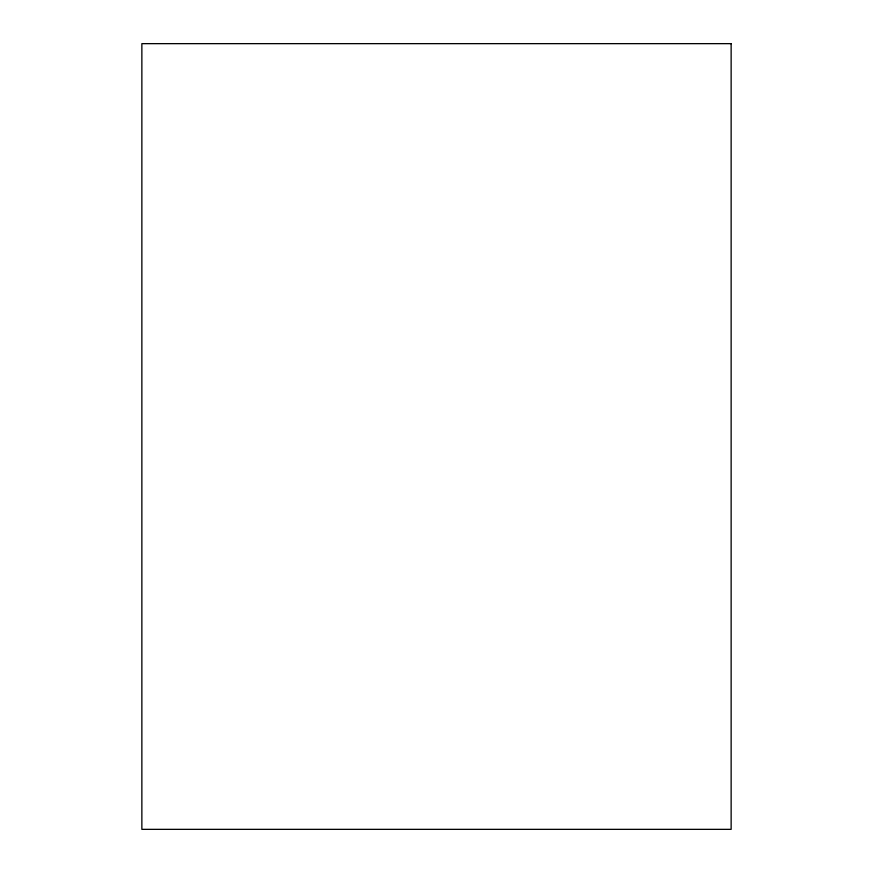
<?xml version="1.0" encoding="UTF-8"?>
<svg xmlns="http://www.w3.org/2000/svg" width="873" height="873" viewBox="0 0 873 873"><rect width="100%" height="100%" fill="white"/><g stroke="black" fill="none" stroke-linecap="round" stroke-linejoin="round"><path stroke-width="1.31" d="M731.138 43.65L141.863 43.65L141.863 829.35L731.138 829.35L731.138 43.65"/></g></svg>
